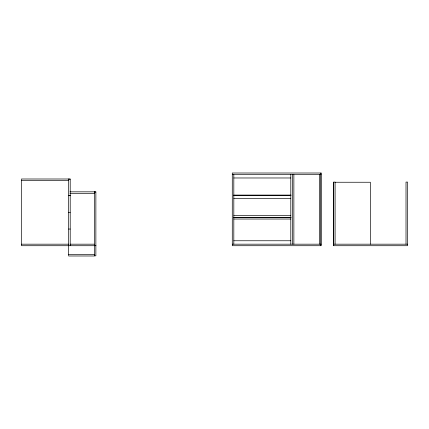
<?xml version="1.0" encoding="UTF-8"?>
<svg xmlns="http://www.w3.org/2000/svg" width="429" height="429" viewBox="0 0 429 429"><rect width="100%" height="100%" fill="white"/><g stroke="black" fill="none" stroke-linecap="round" stroke-linejoin="round"><path stroke-width="0.64" d="M232.282 174.549L321.074 174.549M233.821 177.976L290.792 177.976M68.667 179.172L70.211 179.172M21.45 180.539L68.667 180.539M335.06 182.25L370.383 182.25L370.383 244.219M69.986 191.833L95.871 191.833L95.871 255.818L94.332 255.818M94.332 192.004L95.871 192.004M69.986 193.372L94.332 193.372M233.784 195.082L291.001 195.082M233.617 195.34L290.996 195.34M68.667 195.511L70.211 195.511M68.667 195.683L70.211 195.683M233.821 198.504L290.792 198.504M68.667 212.36L70.211 212.36M233.821 215.61L290.792 215.61M233.617 217.406L290.996 217.406M233.784 217.664L291.001 217.664M233.821 219.031L290.792 219.031M68.667 229.043L70.211 229.043M233.821 240.76L290.792 240.76M21.45 244.181L68.667 244.181M69.986 244.181L94.332 244.181M232.282 244.181L321.074 244.181M333.558 244.181L407.55 244.181M94.332 245.554L95.871 245.554M95.871 245.72L21.45 245.72L21.45 179L70.211 179L70.211 245.72M68.667 254.451L94.332 254.451M406.011 244.181L406.011 182.078L407.55 182.078L407.55 245.72L333.558 245.72L333.558 182.078L335.097 182.078L335.097 244.181M333.724 182.25L333.724 245.554M320.903 173.182L320.903 245.554M319.535 174.549L319.535 244.181M293.87 174.549L293.87 244.181M292.331 174.549L292.331 244.181M290.792 174.549L290.792 244.181M233.821 174.549L233.821 244.181M94.332 191.833L94.332 245.72M94.332 245.817L94.332 255.99L68.667 255.99L68.667 245.817M68.667 179L68.667 245.72M321.074 173.01L232.282 173.01L232.282 245.72L321.074 245.72L321.074 173.01"/></g></svg>
